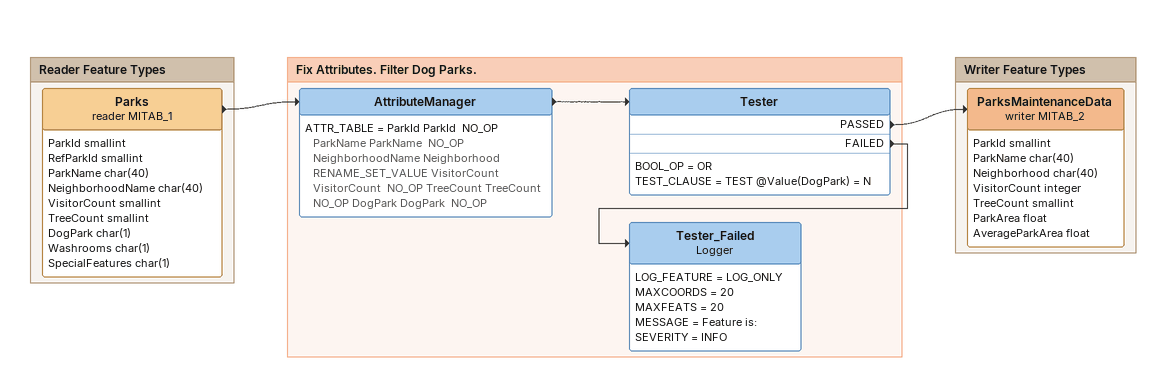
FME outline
Bookmark: Reader Feature Types
Parks (reader MITAB_1)
    attributes: ParkId smallint, RefParkId smallint, ParkName char(40), NeighborhoodName char(40), VisitorCount smallint, TreeCount smallint, DogPark char(1), Washrooms char(1), SpecialFeatures char(1)
    -> AttributeManager

Bookmark: Fix Attributes. Filter Dog Parks.
AttributeManager
    ATTR_TABLE = ParkId ParkId  NO_OP ParkName ParkName  NO_OP NeighborhoodName Neighborhood  RENAME_SET_VALUE VisitorCount VisitorCount  NO_OP TreeCount TreeCount  NO_OP DogPark DogPark  NO_OP
    -> Tester
Tester
    BOOL_OP = OR
    TEST_CLAUSE = TEST @Value(DogPark) = N
    PASSED -> ParksMaintenanceData (writer MITAB_2)
    FAILED -> Tester_Failed
Tester_Failed: Logger
    LOG_FEATURE = LOG_ONLY
    MAXCOORDS = 20
    MAXFEATS = 20
    MESSAGE = Feature is:
    SEVERITY = INFO

Bookmark: Writer Feature Types
ParksMaintenanceData (writer MITAB_2)
    attributes: ParkId smallint, ParkName char(40), Neighborhood char(40), VisitorCount integer, TreeCount smallint, ParkArea float, AverageParkArea float
